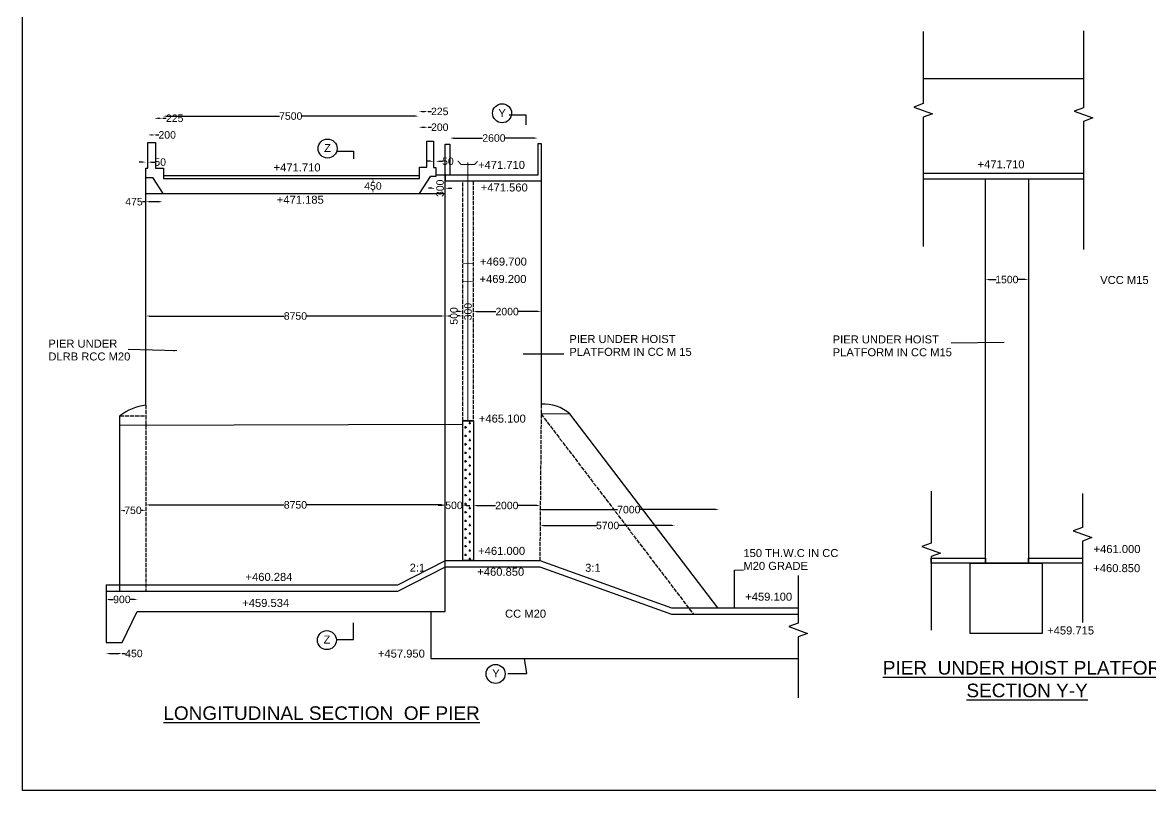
# Model space of a CAD drawing. Header units: metres. Extents: x 2437 to 5635, y 1328 to 3149.
# Drawn here: x 2437 to 4097, y 1328 to 2458 of the extents above; entities that cross this region are included whole.
import ezdxf

# ---------------------------------------------------------------- set-up
doc = ezdxf.new("R2010")
doc.units = ezdxf.units.M
doc.header["$MEASUREMENT"] = 0
doc.linetypes.add('ACAD_ISO02W100', pattern=[15, 12, -3])
doc.layers.add('DRAWING', color=7, linetype='Continuous')
doc.styles.get("Standard").update_dxf_attribs({"font": 'ARIAL_1.TTF'})
doc.dimstyles.get("Standard").update_dxf_attribs({"dimtxt": 11, "dimasz": 5, "dimexe": 0.18, "dimexo": 0.0625, "dimgap": 0.09, "dimtad": 0, "dimtih": 1, "dimtoh": 1, "dimdec": 0, "dimzin": 0, "dimdsep": 46, "dimtxsty": 'Standard', "dimcen": 0, "dimse1": 1, "dimse2": 1, "dimadec": 0, "dimazin": 0, "dimtfac": 1, "dimtdec": 0, "dimtofl": 0, "dimtmove": 0, "dimatfit": 3, "dimfxl": 0, "dimtolj": 1, "dimtzin": 0, "dimarcsym": 0})

# ---------------------------------------------------------------- blocks, each defined once
blk = doc.blocks.new('*D45')
at = {"layer": 'Defpoints', "color": 0, "transparency": 16777216}
for p in [(2632.6, 2292.6), (2621.6, 2281.7), (2632.6, 2281.7)]:
    blk.add_point(p, dxfattribs=at)
at = {"layer": 'DRAWING', "color": 0, "lineweight": -2, "transparency": 16777216}
for p, q in [((2626.6, 2292.6), (2627.6, 2292.6)), ((2632.6, 2292.6), (2637.6, 2292.6))]:
    blk.add_line(p, q, dxfattribs=at)
at = {"layer": 'DRAWING', "color": 0, "transparency": 16777216}
for points in [[(2626.6, 2293.4), (2626.6, 2291.8), (2621.6, 2292.6)], [(2627.6, 2293.4), (2627.6, 2291.8), (2632.6, 2292.6)]]:
    blk.add_solid(points, dxfattribs=at)
at = {"layer": 'DRAWING', "color": 0, "transparency": 16777216, "insert": (2649.9, 2292.6), "char_height": 11, "attachment_point": 5}
blk.add_mtext('\\A1;200', dxfattribs=at)
blk = doc.blocks.new('*D46')
at = {"layer": 'Defpoints', "color": 0, "transparency": 16777216}
for p in [(2630.9, 2312.8), (2643.5, 2317.1), (2643.5, 2313.1)]:
    blk.add_point(p, dxfattribs=at)
at = {"layer": 'DRAWING', "color": 0, "lineweight": -2, "transparency": 16777216}
for p, q in [((2635.9, 2317.1), (2638.5, 2317.1)), ((2643.5, 2317.1), (2648.5, 2317.1))]:
    blk.add_line(p, q, dxfattribs=at)
at = {"layer": 'DRAWING', "color": 0, "transparency": 16777216}
for points in [[(2635.9, 2317.9), (2635.9, 2316.3), (2630.9, 2317.1)], [(2638.5, 2317.9), (2638.5, 2316.3), (2643.5, 2317.1)]]:
    blk.add_solid(points, dxfattribs=at)
at = {"layer": 'DRAWING', "color": 0, "transparency": 16777216, "insert": (2660.9, 2317.1), "char_height": 11, "attachment_point": 5}
blk.add_mtext('\\A1;225', dxfattribs=at)
blk = doc.blocks.new('*D47')
at = {"layer": 'Defpoints', "color": 0, "transparency": 16777216}
for p in [(2643.5, 2313.1), (3020, 2320.3), (3020, 2315.4)]:
    blk.add_point(p, dxfattribs=at)
at = {"layer": 'DRAWING', "color": 0, "lineweight": -2, "transparency": 16777216}
for p, q in [((2648.5, 2320.3), (2815.3, 2320.3)), ((3015, 2320.3), (2848.2, 2320.3))]:
    blk.add_line(p, q, dxfattribs=at)
at = {"layer": 'DRAWING', "color": 0, "transparency": 16777216}
for points in [[(2648.5, 2321.1), (2648.5, 2319.4), (2643.5, 2320.3)], [(3015, 2321.1), (3015, 2319.4), (3020, 2320.3)]]:
    blk.add_solid(points, dxfattribs=at)
at = {"layer": 'DRAWING', "color": 0, "transparency": 16777216, "insert": (2831.7, 2320.3), "char_height": 11, "attachment_point": 5}
blk.add_mtext('\\A1;7500', dxfattribs=at)
blk = doc.blocks.new('*D48')
at = {"layer": 'Defpoints', "color": 0, "transparency": 16777216}
for p in [(3033.7, 2327.1), (3020, 2315.4), (3033.7, 2315.4)]:
    blk.add_point(p, dxfattribs=at)
at = {"layer": 'DRAWING', "color": 0, "lineweight": -2, "transparency": 16777216}
for p, q in [((3025, 2327.1), (3028.7, 2327.1)), ((3033.7, 2327.1), (3038.7, 2327.1))]:
    blk.add_line(p, q, dxfattribs=at)
at = {"layer": 'DRAWING', "color": 0, "transparency": 16777216}
for points in [[(3025, 2327.9), (3025, 2326.3), (3020, 2327.1)], [(3028.7, 2327.9), (3028.7, 2326.3), (3033.7, 2327.1)]]:
    blk.add_solid(points, dxfattribs=at)
at = {"layer": 'DRAWING', "color": 0, "transparency": 16777216, "insert": (3051, 2327.1), "char_height": 11, "attachment_point": 5}
blk.add_mtext('\\A1;225', dxfattribs=at)
blk = doc.blocks.new('*D49')
at = {"layer": 'Defpoints', "color": 0, "transparency": 16777216}
for p in [(3020, 2315.4), (3033.7, 2315.4), (3033.7, 2303.9)]:
    blk.add_point(p, dxfattribs=at)
at = {"layer": 'DRAWING', "color": 0, "lineweight": -2, "transparency": 16777216}
for p, q in [((3025, 2303.9), (3028.7, 2303.9)), ((3033.7, 2303.9), (3038.7, 2303.9))]:
    blk.add_line(p, q, dxfattribs=at)
at = {"layer": 'DRAWING', "color": 0, "transparency": 16777216}
for points in [[(3025, 2304.7), (3025, 2303.1), (3020, 2303.9)], [(3028.7, 2304.7), (3028.7, 2303.1), (3033.7, 2303.9)]]:
    blk.add_solid(points, dxfattribs=at)
at = {"layer": 'DRAWING', "color": 0, "transparency": 16777216, "insert": (3051, 2303.9), "char_height": 11, "attachment_point": 5}
blk.add_mtext('\\A1;200', dxfattribs=at)
blk = doc.blocks.new('*D50')
at = {"layer": 'Defpoints', "color": 0, "transparency": 16777216}
for p in [(3066, 2294), (3195.4, 2295.8), (3195.4, 2288)]:
    blk.add_point(p, dxfattribs=at)
at = {"layer": 'DRAWING', "color": 0, "lineweight": -2, "transparency": 16777216}
for p, q in [((3071, 2288), (3114.1, 2288)), ((3190.4, 2288), (3147.3, 2288))]:
    blk.add_line(p, q, dxfattribs=at)
at = {"layer": 'DRAWING', "color": 0, "transparency": 16777216}
for points in [[(3071, 2288.8), (3071, 2287.1), (3066, 2288)], [(3190.4, 2288.8), (3190.4, 2287.1), (3195.4, 2288)]]:
    blk.add_solid(points, dxfattribs=at)
at = {"layer": 'DRAWING', "color": 0, "transparency": 16777216, "insert": (3130.7, 2288), "char_height": 11, "attachment_point": 5}
blk.add_mtext('\\A1;2600', dxfattribs=at)
blk = doc.blocks.new('*D51')
at = {"layer": 'Defpoints', "color": 0, "transparency": 16777216}
for p in [(3042, 2244.9), (3045, 2253.8), (3045, 2244.9)]:
    blk.add_point(p, dxfattribs=at)
at = {"layer": 'DRAWING', "color": 0, "lineweight": -2, "transparency": 16777216}
for p, q in [((3037, 2253.8), (3032, 2253.8)), ((3050, 2253.8), (3055, 2253.8))]:
    blk.add_line(p, q, dxfattribs=at)
at = {"layer": 'DRAWING', "color": 0, "transparency": 16777216}
for points in [[(3037, 2254.7), (3037, 2253), (3042, 2253.8)], [(3050, 2254.7), (3050, 2253), (3045, 2253.8)]]:
    blk.add_solid(points, dxfattribs=at)
at = {"layer": 'DRAWING', "color": 0, "transparency": 16777216, "insert": (3063, 2253.8), "char_height": 11, "attachment_point": 5}
blk.add_mtext('\\A1;50', dxfattribs=at)
blk = doc.blocks.new('*D52')
at = {"layer": 'Defpoints', "color": 0, "transparency": 16777216}
for p in [(3044.3, 2214.1), (3044.3, 2213.2), (3058.8, 2212.3)]:
    blk.add_point(p, dxfattribs=at)
at = {"layer": 'DRAWING', "color": 0, "lineweight": -2, "transparency": 16777216}
for p, q in [((3039.3, 2214.1), (3034.3, 2214.1)), ((3063.8, 2214.1), (3068.8, 2214.1))]:
    blk.add_line(p, q, dxfattribs=at)
at = {"layer": 'DRAWING', "color": 0, "transparency": 16777216}
for points in [[(3039.3, 2214.9), (3039.3, 2213.3), (3044.3, 2214.1)], [(3063.8, 2214.9), (3063.8, 2213.3), (3058.8, 2214.1)]]:
    blk.add_solid(points, dxfattribs=at)
at = {"layer": 'DRAWING', "color": 0, "transparency": 16777216, "insert": (3051.5, 2214.1), "char_height": 11, "attachment_point": 5, "rotation": 90}
blk.add_mtext('\\A1;300', dxfattribs=at)
blk = doc.blocks.new('*D53')
at = {"layer": 'Defpoints', "color": 0, "transparency": 16777216}
for p in [(2953.4, 2228.5), (2952.7, 2206.2), (2953.4, 2206.2)]:
    blk.add_point(p, dxfattribs=at)
at = {"layer": 'DRAWING', "color": 0, "lineweight": -2, "transparency": 16777216}
for p, q in [((2952.7, 2223.5), (2952.7, 2223.1)), ((2952.7, 2211.2), (2952.7, 2211.7))]:
    blk.add_line(p, q, dxfattribs=at)
at = {"layer": 'DRAWING', "color": 0, "transparency": 16777216}
for points in [[(2951.9, 2223.5), (2953.5, 2223.5), (2952.7, 2228.5)], [(2951.9, 2211.2), (2953.5, 2211.2), (2952.7, 2206.2)]]:
    blk.add_solid(points, dxfattribs=at)
at = {"layer": 'DRAWING', "color": 0, "transparency": 16777216, "insert": (2952.7, 2217.4), "char_height": 11, "attachment_point": 5}
blk.add_mtext('\\A1;450', dxfattribs=at)
blk = doc.blocks.new('*D54')
at = {"layer": 'Defpoints', "color": 0, "transparency": 16777216}
for p in [(2618.5, 2195.8), (2618.5, 2194.3), (2643, 2195.8)]:
    blk.add_point(p, dxfattribs=at)
at = {"layer": 'DRAWING', "color": 0, "lineweight": -2, "transparency": 16777216}
for p, q in [((2618.5, 2194.3), (2613.5, 2194.3)), ((2638, 2194.3), (2623.5, 2194.3))]:
    blk.add_line(p, q, dxfattribs=at)
at = {"layer": 'DRAWING', "color": 0, "transparency": 16777216}
for points in [[(2623.5, 2195.1), (2623.5, 2193.4), (2618.5, 2194.3)], [(2638, 2195.1), (2638, 2193.4), (2643, 2194.3)]]:
    blk.add_solid(points, dxfattribs=at)
at = {"layer": 'DRAWING', "color": 0, "transparency": 16777216, "insert": (2601, 2194.3), "char_height": 11, "attachment_point": 5}
blk.add_mtext('\\A1;475', dxfattribs=at)
blk = doc.blocks.new('*D55')
at = {"layer": 'Defpoints', "color": 0, "transparency": 16777216}
for p in [(2618.5, 2243.8), (2621.6, 2252.6), (2621.6, 2243.8)]:
    blk.add_point(p, dxfattribs=at)
at = {"layer": 'DRAWING', "color": 0, "lineweight": -2, "transparency": 16777216}
for p, q in [((2613.5, 2252.6), (2608.5, 2252.6)), ((2626.6, 2252.6), (2631.6, 2252.6))]:
    blk.add_line(p, q, dxfattribs=at)
at = {"layer": 'DRAWING', "color": 0, "transparency": 16777216}
for points in [[(2613.5, 2253.5), (2613.5, 2251.8), (2618.5, 2252.6)], [(2626.6, 2253.5), (2626.6, 2251.8), (2621.6, 2252.6)]]:
    blk.add_solid(points, dxfattribs=at)
at = {"layer": 'DRAWING', "color": 0, "transparency": 16777216, "insert": (2639.6, 2252.6), "char_height": 11, "attachment_point": 5}
blk.add_mtext('\\A1;50', dxfattribs=at)
blk = doc.blocks.new('*D56')
at = {"layer": 'Defpoints', "color": 0, "transparency": 16777216}
for p in [(2618.5, 2026.2), (3058.8, 2032.1), (3058.8, 2026.2)]:
    blk.add_point(p, dxfattribs=at)
at = {"layer": 'DRAWING', "color": 0, "lineweight": -2, "transparency": 16777216}
for p, q in [((2623.5, 2026.2), (2822.1, 2026.2)), ((3053.8, 2026.2), (2855.1, 2026.2))]:
    blk.add_line(p, q, dxfattribs=at)
at = {"layer": 'DRAWING', "color": 0, "transparency": 16777216}
for points in [[(2623.5, 2027), (2623.5, 2025.4), (2618.5, 2026.2)], [(3053.8, 2027), (3053.8, 2025.4), (3058.8, 2026.2)]]:
    blk.add_solid(points, dxfattribs=at)
at = {"layer": 'DRAWING', "color": 0, "transparency": 16777216, "insert": (2838.6, 2026.2), "char_height": 11, "attachment_point": 5}
blk.add_mtext('\\A1;8750', dxfattribs=at)
blk = doc.blocks.new('*D57')
at = {"layer": 'Defpoints', "color": 0, "transparency": 16777216}
for p in [(3058.8, 2026.2), (3085.1, 2026.3), (3085.1, 2024.4)]:
    blk.add_point(p, dxfattribs=at)
at = {"layer": 'DRAWING', "color": 0, "lineweight": -2, "transparency": 16777216}
for p, q in [((3063.8, 2026.3), (3066.2, 2026.3)), ((3080.1, 2026.3), (3077.7, 2026.3))]:
    blk.add_line(p, q, dxfattribs=at)
at = {"layer": 'DRAWING', "color": 0, "transparency": 16777216}
for points in [[(3063.8, 2027.1), (3063.8, 2025.5), (3058.8, 2026.3)], [(3080.1, 2027.1), (3080.1, 2025.5), (3085.1, 2026.3)]]:
    blk.add_solid(points, dxfattribs=at)
at = {"layer": 'DRAWING', "color": 0, "transparency": 16777216, "insert": (3071.9, 2026.3), "char_height": 11, "attachment_point": 5, "rotation": 90}
blk.add_mtext('\\A1;500', dxfattribs=at)
blk = doc.blocks.new('*D58')
at = {"layer": 'Defpoints', "color": 0, "transparency": 16777216}
for p in [(3085.1, 2026.3), (3100, 2032.7), (3100, 2026.3)]:
    blk.add_point(p, dxfattribs=at)
at = {"layer": 'DRAWING', "color": 0, "lineweight": -2, "transparency": 16777216}
for p, q in [((3080.1, 2032.7), (3075.1, 2032.7)), ((3105, 2032.7), (3110, 2032.7))]:
    blk.add_line(p, q, dxfattribs=at)
at = {"layer": 'DRAWING', "color": 0, "transparency": 16777216}
for points in [[(3080.1, 2033.5), (3080.1, 2031.9), (3085.1, 2032.7)], [(3105, 2033.5), (3105, 2031.9), (3100, 2032.7)]]:
    blk.add_solid(points, dxfattribs=at)
at = {"layer": 'DRAWING', "color": 0, "transparency": 16777216, "insert": (3092.6, 2032.7), "char_height": 11, "attachment_point": 5, "rotation": 90}
blk.add_mtext('\\A1;300', dxfattribs=at)
blk = doc.blocks.new('*D59')
at = {"layer": 'Defpoints', "color": 0, "transparency": 16777216}
for p in [(3100, 2032.7), (3200.3, 2032.7), (3200.3, 2032.7)]:
    blk.add_point(p, dxfattribs=at)
at = {"layer": 'DRAWING', "color": 0, "lineweight": -2, "transparency": 16777216}
for p, q in [((3105, 2032.7), (3133.6, 2032.7)), ((3195.3, 2032.7), (3166.8, 2032.7))]:
    blk.add_line(p, q, dxfattribs=at)
at = {"layer": 'DRAWING', "color": 0, "transparency": 16777216}
for points in [[(3105, 2033.5), (3105, 2031.9), (3100, 2032.7)], [(3195.3, 2033.5), (3195.3, 2031.9), (3200.3, 2032.7)]]:
    blk.add_solid(points, dxfattribs=at)
at = {"layer": 'DRAWING', "color": 0, "transparency": 16777216, "insert": (3150.2, 2032.7), "char_height": 11, "attachment_point": 5}
blk.add_mtext('\\A1;2000', dxfattribs=at)
blk = doc.blocks.new('*D60')
at = {"layer": 'Defpoints', "color": 0, "transparency": 16777216}
for p in [(3058.8, 1746.8), (3085.1, 1747.6), (3085.1, 1746.8)]:
    blk.add_point(p, dxfattribs=at)
at = {"layer": 'DRAWING', "color": 0, "lineweight": -2, "transparency": 16777216}
for p, q in [((3053.8, 1747.6), (3048.8, 1747.6)), ((3090.1, 1747.6), (3095.1, 1747.6))]:
    blk.add_line(p, q, dxfattribs=at)
at = {"layer": 'DRAWING', "color": 0, "transparency": 16777216}
for points in [[(3053.8, 1748.5), (3053.8, 1746.8), (3058.8, 1747.6)], [(3090.1, 1748.5), (3090.1, 1746.8), (3085.1, 1747.6)]]:
    blk.add_solid(points, dxfattribs=at)
at = {"layer": 'DRAWING', "color": 0, "transparency": 16777216, "insert": (3071.9, 1747.6), "char_height": 11, "attachment_point": 5}
blk.add_mtext('\\A1;500', dxfattribs=at)
blk = doc.blocks.new('*D61')
at = {"layer": 'Defpoints', "color": 0, "transparency": 16777216}
for p in [(3100.5, 1747.6), (3198.9, 1747.4), (3198.9, 1746.7)]:
    blk.add_point(p, dxfattribs=at)
at = {"layer": 'DRAWING', "color": 0, "lineweight": -2, "transparency": 16777216}
for p, q in [((3105.5, 1747.4), (3133.1, 1747.4)), ((3193.9, 1747.4), (3166.3, 1747.4))]:
    blk.add_line(p, q, dxfattribs=at)
at = {"layer": 'DRAWING', "color": 0, "transparency": 16777216}
for points in [[(3105.5, 1748.3), (3105.5, 1746.6), (3100.5, 1747.4)], [(3193.9, 1748.3), (3193.9, 1746.6), (3198.9, 1747.4)]]:
    blk.add_solid(points, dxfattribs=at)
at = {"layer": 'DRAWING', "color": 0, "transparency": 16777216, "insert": (3149.7, 1747.4), "char_height": 11, "attachment_point": 5}
blk.add_mtext('\\A1;2000', dxfattribs=at)
blk = doc.blocks.new('*D62')
at = {"layer": 'Defpoints', "color": 0, "transparency": 16777216}
for p in [(3196.4, 1747), (3462, 1750.4), (3462, 1741.4)]:
    blk.add_point(p, dxfattribs=at)
at = {"layer": 'DRAWING', "color": 0, "lineweight": -2, "transparency": 16777216}
for p, q in [((3201.4, 1741.4), (3312.7, 1741.4)), ((3457, 1741.4), (3345.6, 1741.4))]:
    blk.add_line(p, q, dxfattribs=at)
at = {"layer": 'DRAWING', "color": 0, "transparency": 16777216}
for points in [[(3201.4, 1742.3), (3201.4, 1740.6), (3196.4, 1741.4)], [(3457, 1742.3), (3457, 1740.6), (3462, 1741.4)]]:
    blk.add_solid(points, dxfattribs=at)
at = {"layer": 'DRAWING', "color": 0, "transparency": 16777216, "insert": (3329.2, 1741.4), "char_height": 11, "attachment_point": 5}
blk.add_mtext('\\A1;7000', dxfattribs=at)
blk = doc.blocks.new('*D63')
at = {"layer": 'Defpoints', "color": 0, "transparency": 16777216}
for p in [(3198.6, 1716.2), (3397.3, 1718), (3397.3, 1718)]:
    blk.add_point(p, dxfattribs=at)
at = {"layer": 'DRAWING', "color": 0, "lineweight": -2, "transparency": 16777216}
for p, q in [((3203.6, 1718), (3281.5, 1718)), ((3392.3, 1718), (3314.5, 1718))]:
    blk.add_line(p, q, dxfattribs=at)
at = {"layer": 'DRAWING', "color": 0, "transparency": 16777216}
for points in [[(3203.6, 1718.8), (3203.6, 1717.2), (3198.6, 1718)], [(3392.3, 1718.8), (3392.3, 1717.2), (3397.3, 1718)]]:
    blk.add_solid(points, dxfattribs=at)
at = {"layer": 'DRAWING', "color": 0, "transparency": 16777216, "insert": (3298, 1718), "char_height": 11, "attachment_point": 5}
blk.add_mtext('\\A1;5700', dxfattribs=at)
blk = doc.blocks.new('*D64')
at = {"layer": 'Defpoints', "color": 0, "transparency": 16777216}
for p in [(2618.5, 1744.9), (3058.8, 1748.3), (3058.8, 1747.6)]:
    blk.add_point(p, dxfattribs=at)
at = {"layer": 'DRAWING', "color": 0, "lineweight": -2, "transparency": 16777216}
for p, q in [((2623.5, 1748.3), (2822.1, 1748.3)), ((3053.8, 1748.3), (2855.1, 1748.3))]:
    blk.add_line(p, q, dxfattribs=at)
at = {"layer": 'DRAWING', "color": 0, "transparency": 16777216}
for points in [[(2623.5, 1749.1), (2623.5, 1747.4), (2618.5, 1748.3)], [(3053.8, 1749.1), (3053.8, 1747.4), (3058.8, 1748.3)]]:
    blk.add_solid(points, dxfattribs=at)
at = {"layer": 'DRAWING', "color": 0, "transparency": 16777216, "insert": (2838.6, 1748.3), "char_height": 11, "attachment_point": 5}
blk.add_mtext('\\A1;8750', dxfattribs=at)
blk = doc.blocks.new('*D65')
at = {"layer": 'Defpoints', "color": 0, "transparency": 16777216}
for p in [(2580.4, 1748.3), (2618.5, 1744.9), (2618.5, 1740.3)]:
    blk.add_point(p, dxfattribs=at)
at = {"layer": 'DRAWING', "color": 0, "lineweight": -2, "transparency": 16777216}
for p, q in [((2585.4, 1740.3), (2587.3, 1740.3)), ((2613.5, 1740.3), (2611.6, 1740.3))]:
    blk.add_line(p, q, dxfattribs=at)
at = {"layer": 'DRAWING', "color": 0, "transparency": 16777216}
for points in [[(2585.4, 1741.2), (2585.4, 1739.5), (2580.4, 1740.3)], [(2613.5, 1741.2), (2613.5, 1739.5), (2618.5, 1740.3)]]:
    blk.add_solid(points, dxfattribs=at)
at = {"layer": 'DRAWING', "color": 0, "transparency": 16777216, "insert": (2599.5, 1740.3), "char_height": 11, "attachment_point": 5}
blk.add_mtext('\\A1;750', dxfattribs=at)
blk = doc.blocks.new('*D66')
at = {"layer": 'Defpoints', "color": 0, "transparency": 16777216}
for p in [(2559.9, 1609.2), (2559.9, 1609.2), (2606.5, 1609.2)]:
    blk.add_point(p, dxfattribs=at)
at = {"layer": 'DRAWING', "color": 0, "lineweight": -2, "transparency": 16777216}
for p, q in [((2564.9, 1609.2), (2571, 1609.2)), ((2601.5, 1609.2), (2595.4, 1609.2))]:
    blk.add_line(p, q, dxfattribs=at)
at = {"layer": 'DRAWING', "color": 0, "transparency": 16777216}
for points in [[(2564.9, 1610), (2564.9, 1608.3), (2559.9, 1609.2)], [(2601.5, 1610), (2601.5, 1608.3), (2606.5, 1609.2)]]:
    blk.add_solid(points, dxfattribs=at)
at = {"layer": 'DRAWING', "color": 0, "transparency": 16777216, "insert": (2583.2, 1609.2), "char_height": 11, "attachment_point": 5}
blk.add_mtext('\\A1;900', dxfattribs=at)
blk = doc.blocks.new('*D67')
at = {"layer": 'Defpoints', "color": 0, "transparency": 16777216}
for p in [(2559.9, 1546), (2583.5, 1546), (2583.5, 1529.7)]:
    blk.add_point(p, dxfattribs=at)
at = {"layer": 'DRAWING', "color": 0, "lineweight": -2, "transparency": 16777216}
for p, q in [((2564.9, 1529.7), (2578.5, 1529.7)), ((2583.5, 1529.7), (2588.5, 1529.7))]:
    blk.add_line(p, q, dxfattribs=at)
at = {"layer": 'DRAWING', "color": 0, "transparency": 16777216}
for points in [[(2564.9, 1530.5), (2564.9, 1528.8), (2559.9, 1529.7)], [(2578.5, 1530.5), (2578.5, 1528.8), (2583.5, 1529.7)]]:
    blk.add_solid(points, dxfattribs=at)
at = {"layer": 'DRAWING', "color": 0, "transparency": 16777216, "insert": (2600.9, 1529.7), "char_height": 11, "attachment_point": 5}
blk.add_mtext('\\A1;450', dxfattribs=at)
blk = doc.blocks.new('*D68')
at = {"layer": 'Defpoints', "color": 0, "transparency": 16777216}
for p in [(3853.9, 2079.4), (3917.2, 2079.8), (3917.2, 2079.4)]:
    blk.add_point(p, dxfattribs=at)
at = {"layer": 'DRAWING', "color": 0, "lineweight": -2, "transparency": 16777216}
for p, q in [((3858.9, 2079.8), (3869.6, 2079.8)), ((3912.2, 2079.8), (3901.5, 2079.8))]:
    blk.add_line(p, q, dxfattribs=at)
at = {"layer": 'DRAWING', "color": 0, "transparency": 16777216}
for points in [[(3858.9, 2080.6), (3858.9, 2078.9), (3853.9, 2079.8)], [(3912.2, 2080.6), (3912.2, 2078.9), (3917.2, 2079.8)]]:
    blk.add_solid(points, dxfattribs=at)
at = {"layer": 'DRAWING', "color": 0, "transparency": 16777216, "insert": (3885.5, 2079.8), "char_height": 11, "attachment_point": 5}
blk.add_mtext('\\A1;1500', dxfattribs=at)

msp = doc.modelspace()

# ---------------------------------------------------------------- hatches: boundary and pattern name
at = {"layer": 'DRAWING'}
h = msp.add_hatch(dxfattribs=at)
h.set_pattern_fill('CROSS', color=256, scale=25, style=0)
h.paths.add_polyline_path([(3100.5, 1871.8), (3085.1, 1871.8), (3085.1, 1666.5), (3100.5, 1666.5)])

# ---------------------------------------------------------------- linework, layer by layer
for points in [[(2437, 3139.6), (5634.5, 3139.6), (5634.5, 1328.3), (2437, 1328.3)], [(3917.2, 1662.6), (3853.9, 1662.6), (3853.9, 2228.2), (3917.2, 2228.2)], [(3085.1, 1871.8), (3100.5, 1871.8), (3100.5, 1666.5), (3085.1, 1666.5)], [(3853.9, 1662.6), (3774.3, 1662.6), (3774.3, 1669.8), (3853.9, 1669.8)], [(3831.5, 1662.6), (3937.7, 1662.6), (3937.7, 1559), (3831.5, 1559)], [(3996.8, 1662.6), (3917.2, 1662.6), (3917.2, 1669.8), (3996.8, 1669.8)]]:
    msp.add_lwpolyline(points, close=True, dxfattribs=at)
at = {"layer": 'DRAWING', "linetype": 'Continuous'}
for points in [[(3762.2, 2444.9), (3762.2, 2338.6), (3748.5, 2333.6), (3775.9, 2323.6), (3762.2, 2318.6), (3762.2, 2128.6)], [(3998.5, 2445.6), (3998.5, 2332.6), (3984.8, 2327.6), (4012.3, 2317.6), (3998.5, 2312.6), (3998.5, 2124.1)], [(3774.3, 1768.4), (3774.3, 1692.2), (3760.6, 1687.2), (3788, 1677.2), (3774.3, 1672.2), (3774.3, 1564)], [(3996.8, 1765), (3996.8, 1715.2), (3983.1, 1710.2), (4010.5, 1700.2), (3996.8, 1695.2), (3996.8, 1575.1)], [(3578.4, 1644.4), (3578.4, 1574.3), (3564.7, 1569.3), (3592.2, 1559.3), (3578.4, 1554.3), (3578.4, 1464.7)]]:
    msp.add_lwpolyline(points, dxfattribs=at)
at = {"layer": 'DRAWING'}
for points in [[(3762.2, 2375.4), (3998.5, 2375.4)], [(2618.5, 1895.1), (2618.5, 2243.8), (2621.6, 2243.8), (2621.6, 2281.7), (2632.6, 2281.7), (2632.6, 2243.8), (2644.3, 2243.8), (2644.3, 2228.5), (3021.2, 2228.5), (3021.2, 2245.1), (3031.9, 2245.1), (3031.9, 2283.4), (3042, 2283.4), (3042, 2244.9), (3045, 2244.9), (3045, 2233.9), (3058.8, 2233.9), (3195.8, 2233.9), (3195.8, 2279.9), (3200.3, 2279.9), (3200.3, 2225.3)], [(3058.8, 2233.9), (3058.8, 2279.2), (3066, 2279.2), (3066, 2233.9)], [(2559.9, 1621.4), (2559.9, 1546), (2583.5, 1546), (2605.9, 1591.7), (3058.8, 1591.7), (3058.8, 2234.9), (3058.8, 2225.3), (3200.3, 2225.3), (3200.3, 1896.3)], [(2618.5, 2230), (2628.1, 2230), (2643.3, 2206.2)], [(2644.3, 2232.7), (3021.2, 2232.7)], [(3045, 2233.9), (3045, 2231.2), (3037.1, 2231.2), (3020.5, 2206.2)], [(3762.2, 2236.4), (3998.5, 2236.4)], [(3762.2, 2228.2), (3998.5, 2228.2)], [(2618.5, 2206.2), (3058.8, 2206.2)], [(2580.4, 1621.4), (2580.4, 1879.2)], [(3242.3, 1882.1), (3200.2, 1882)], [(3460.1, 1596.8), (3242.3, 1882.1)], [(3085.1, 1866.6), (2580.4, 1864.9)], [(2559.9, 1630.6), (2989.1, 1630.6), (3059.6, 1666.5), (3198.2, 1666.5), (3392.2, 1596.8), (3577.7, 1596.8)], [(2559.9, 1621.4), (2989.1, 1621.4), (3059.6, 1657.2), (3198.2, 1657.2), (3392.2, 1587.6), (3577.7, 1587.6)], [(2559.9, 1630.6), (2559.9, 1621.4)], [(3038.1, 1591.7), (3038.1, 1522.5), (3578.4, 1522.5)]]:
    msp.add_lwpolyline(points, dxfattribs=at)
at = {"layer": 'DRAWING', "linetype": 'ACAD_ISO02W100', "const_width": 1.5}
for points in [[(3077.4, 2254.6), (3082.4, 2249), (3102.2, 2249), (3106.8, 2254.1)], [(3092.4, 2252.1), (3092.4, 1871.8)]]:
    msp.add_lwpolyline(points, dxfattribs=at)
at = {"layer": 'DRAWING', "linetype": 'ACAD_ISO02W100', "ltscale": 0.5}
msp.add_lwpolyline([(3085.1, 2225.3), (3100, 2225.3), (3100, 1871.8), (3085.1, 1871.8)], close=True, dxfattribs=at)
at = {"layer": 'DRAWING', "const_width": 1}
for points in [[(3085.1, 2103.2), (3100, 2103.2)], [(3085.1, 2077), (3100, 2077)]]:
    msp.add_lwpolyline(points, dxfattribs=at)
at = {"layer": 'DRAWING', "linetype": 'ACAD_ISO02W100', "ltscale": 0.5}
for points in [[(2618.5, 1895.1), (2618.5, 1621.4)], [(3200.3, 1896.3), (3198.2, 1666.5)], [(2580.4, 1879.2), (2616.7, 1879.2)], [(3200.2, 1882), (3424.2, 1587.6)]]:
    msp.add_lwpolyline(points, dxfattribs=at)
at = {"layer": 'DRAWING'}
for centre in [(3142.7, 2324.5), (2885.9, 2272.6), (2884.9, 1549.4), (3133.2, 1499.7)]:
    msp.add_circle(centre, 14, dxfattribs=at)
for centre, radius, start, end in [((2628.4, 1817.8), 77.9, 97.3587, 128.0347), ((3205.1, 1841.2), 55.3, 47.6604, 94.9258)]:
    msp.add_arc(centre, radius, start, end, dxfattribs=at)

# ---------------------------------------------------------------- texts
for s, height, p in [('Y', 11.8, (3137.2, 2318.8)), ('Z', 11.8, (2880.8, 2267.5)), ('+471.710', 11.78, (2806.5, 2238.9)), ('+471.710', 11.78, (3107.3, 2242.6)), ('+471.710', 11.78, (3842.5, 2243.5)), ('+471.560', 11.78, (3111.4, 2209.4)), ('+471.185', 11.78, (2811.2, 2191.4)), ('+469.700', 11.78, (3110.1, 2100.4)), ('+469.200', 11.78, (3109.5, 2074.8)), ('VCC M15', 11.78, (4022.9, 2073.3)), ('PIER UNDER HOIST ', 11.776, (3241.7, 1986.5)), ('PIER UNDER HOIST ', 11.776, (3629.2, 1985.9)), ('PIER UNDER ', 11.776, (2475, 1979.7)), ('PLATFORM IN CC M 15', 11.776, (3241.7, 1967.6)), ('PLATFORM IN CC M15', 11.776, (3629.2, 1967)), ('DLRB RCC M20', 11.776, (2475, 1960.8)), ('+465.100', 11.78, (3108.5, 1869.4)), ('+461.000', 11.78, (3107.5, 1674.8)), ('150 TH.W.C IN CC', 11.776, (3497.8, 1671.6)), ('+461.000', 11.78, (4013.1, 1677.5)), ('2:1', 11.78, (3006.7, 1650.1)), ('3:1', 11.78, (3264.9, 1649.9)), ('M20 GRADE ', 11.78, (3497.8, 1652.7)), ('+460.850', 11.78, (4012.7, 1649.4)), ('+460.284', 11.78, (2765.1, 1636.5)), ('+460.850', 11.78, (3106.2, 1644.1)), ('+459.534', 11.78, (2760.3, 1598.2)), ('+459.100', 11.78, (3500.5, 1607.4)), ('CC M20', 11.78, (3147.1, 1582.4)), ('+459.715', 11.78, (3944.8, 1557.7)), ('Z', 11.8, (2879.9, 1544.3)), ('+457.950', 11.78, (2960, 1523.7)), ('Y', 11.8, (3128.2, 1494.6))]:
    msp.add_text(s, height=height, dxfattribs=at).set_placement(p)
at = {"layer": 'DRAWING', "char_height": 20, "width": 506.556, "attachment_point": 1}
for s, insert in [('\\pi33.885;{\\L PIER  UNDER HOIST PLATFORM \\P\\pi164.76;SECTION Y-Y}', (3661.3, 1518.7)), ('\\pi21.613;{\\LLONGITUDINAL SECTION  OF PIER }', (2622.6, 1452))]:
    msp.add_mtext(s, dxfattribs=dict(at, insert=insert))

# ---------------------------------------------------------------- dimensions: what is measured, and where the dimension line sits
at = {"layer": 'DRAWING'}
for base, p1, p2, text, picture, middle in [((2643.5, 2317.1), (2630.9, 2312.8), (2643.5, 2313.1), '225', '*D46', (2660.9, 2317.1)), ((3020, 2320.3), (2643.5, 2313.1), (3020, 2315.4), '7500', '*D47', (2831.7, 2320.3)), ((3033.7, 2327.1), (3020, 2315.4), (3033.7, 2315.4), '225', '*D48', (3051, 2327.1)), ((3033.7, 2303.9), (3020, 2315.4), (3033.7, 2315.4), '200', '*D49', (3051, 2303.9)), ((2632.6, 2292.6), (2621.6, 2281.7), (2632.6, 2281.7), '200', '*D45', (2649.9, 2292.6)), ((3195.4, 2288), (3066, 2294), (3195.4, 2295.8), '2600', '*D50', (3130.7, 2288)), ((2621.6, 2252.6), (2618.5, 2243.8), (2621.6, 2243.8), '50', '*D55', (2639.6, 2252.6)), ((3045, 2253.8), (3042, 2244.9), (3045, 2244.9), '50', '*D51', (3063, 2253.8)), ((2618.5, 2194.3), (2643, 2195.8), (2618.5, 2195.8), '475', '*D54', (2601, 2194.3)), ((3917.2, 2079.8), (3853.9, 2079.4), (3917.2, 2079.4), '1500', '*D68', (3885.5, 2079.8)), ((3058.8, 2026.2), (2618.5, 2026.2), (3058.8, 2032.1), '8750', '*D56', (2838.6, 2026.2)), ((3200.3, 2032.7), (3100, 2032.7), (3200.3, 2032.7), '2000', '*D59', (3150.2, 2032.7)), ((2618.5, 1740.3), (2580.4, 1748.3), (2618.5, 1744.9), '750', '*D65', (2599.5, 1740.3)), ((3058.8, 1748.3), (2618.5, 1744.9), (3058.8, 1747.6), '8750', '*D64', (2838.6, 1748.3)), ((3085.1, 1747.6), (3058.8, 1746.8), (3085.1, 1746.8), '500', '*D60', (3071.9, 1747.6)), ((3198.9, 1747.4), (3100.5, 1747.6), (3198.9, 1746.7), '2000', '*D61', (3149.7, 1747.4)), ((3462, 1741.4), (3196.4, 1747), (3462, 1750.4), '7000', '*D62', (3329.2, 1741.4)), ((3397.3, 1718), (3198.6, 1716.2), (3397.3, 1718), '5700', '*D63', (3298, 1718)), ((2559.9, 1609.2), (2606.5, 1609.2), (2559.9, 1609.2), '900', '*D66', (2583.2, 1609.2)), ((2583.5, 1529.7), (2559.9, 1546), (2583.5, 1546), '450', '*D67', (2600.9, 1529.7))]:
    dim = msp.add_linear_dim(base=base, p1=p1, p2=p2, text=text, dimstyle='Standard', dxfattribs=at)
    dim.commit()
    dim.dimension.update_dxf_attribs({"geometry": picture, "text_midpoint": middle})
dim = msp.add_linear_dim(base=(2952.7, 2206.2), p1=(2953.4, 2228.5), p2=(2953.4, 2206.2), angle=90, text='450', dimstyle='Standard', dxfattribs=at)
dim.commit()
dim.dimension.update_dxf_attribs({"geometry": '*D53', "text_midpoint": (2952.7, 2217.4)})
for base, p1, p2, text, picture, middle in [((3044.3, 2214.1), (3058.8, 2212.3), (3044.3, 2213.2), '300', '*D52', (3051.5, 2214.1)), ((3100, 2032.7), (3085.1, 2026.3), (3100, 2026.3), '300', '*D58', (3092.6, 2032.7)), ((3085.1, 2026.3), (3058.8, 2026.2), (3085.1, 2024.4), '500', '*D57', (3071.9, 2026.3))]:
    dim = msp.add_linear_dim(base=base, p1=p1, p2=p2, text=text, dimstyle='Standard', dxfattribs=at)
    dim.commit()
    dim.dimension.update_dxf_attribs({"geometry": picture, "text_midpoint": middle, "text_rotation": 90})

# ---------------------------------------------------------------- leaders
for points in [[(3152.9, 2322.3), (3177.5, 2322.3), (3177.5, 2307.4)], [(2900.2, 2268.8), (2924, 2268.8), (2924, 2257.6)], [(2663.9, 1974.9), (2592.5, 1976.7)], [(3881.6, 1987.2), (3803.8, 1986.5)], [(3173.8, 1970.6), (3233.7, 1970.6)], [(3484.9, 1596.8), (3484.9, 1652.4), (3497.8, 1652.7)], [(2900.1, 1550.1), (2924, 1550.1), (2924, 1574.6)], [(3151.3, 1500.3), (3179.1, 1500.3), (3175.9, 1522.5)]]:
    msp.add_leader(points, dimstyle='Standard', override={"dimgap": 0.09, "dimtad": 0}, dxfattribs=at)

doc.saveas('drawing.dxf')
